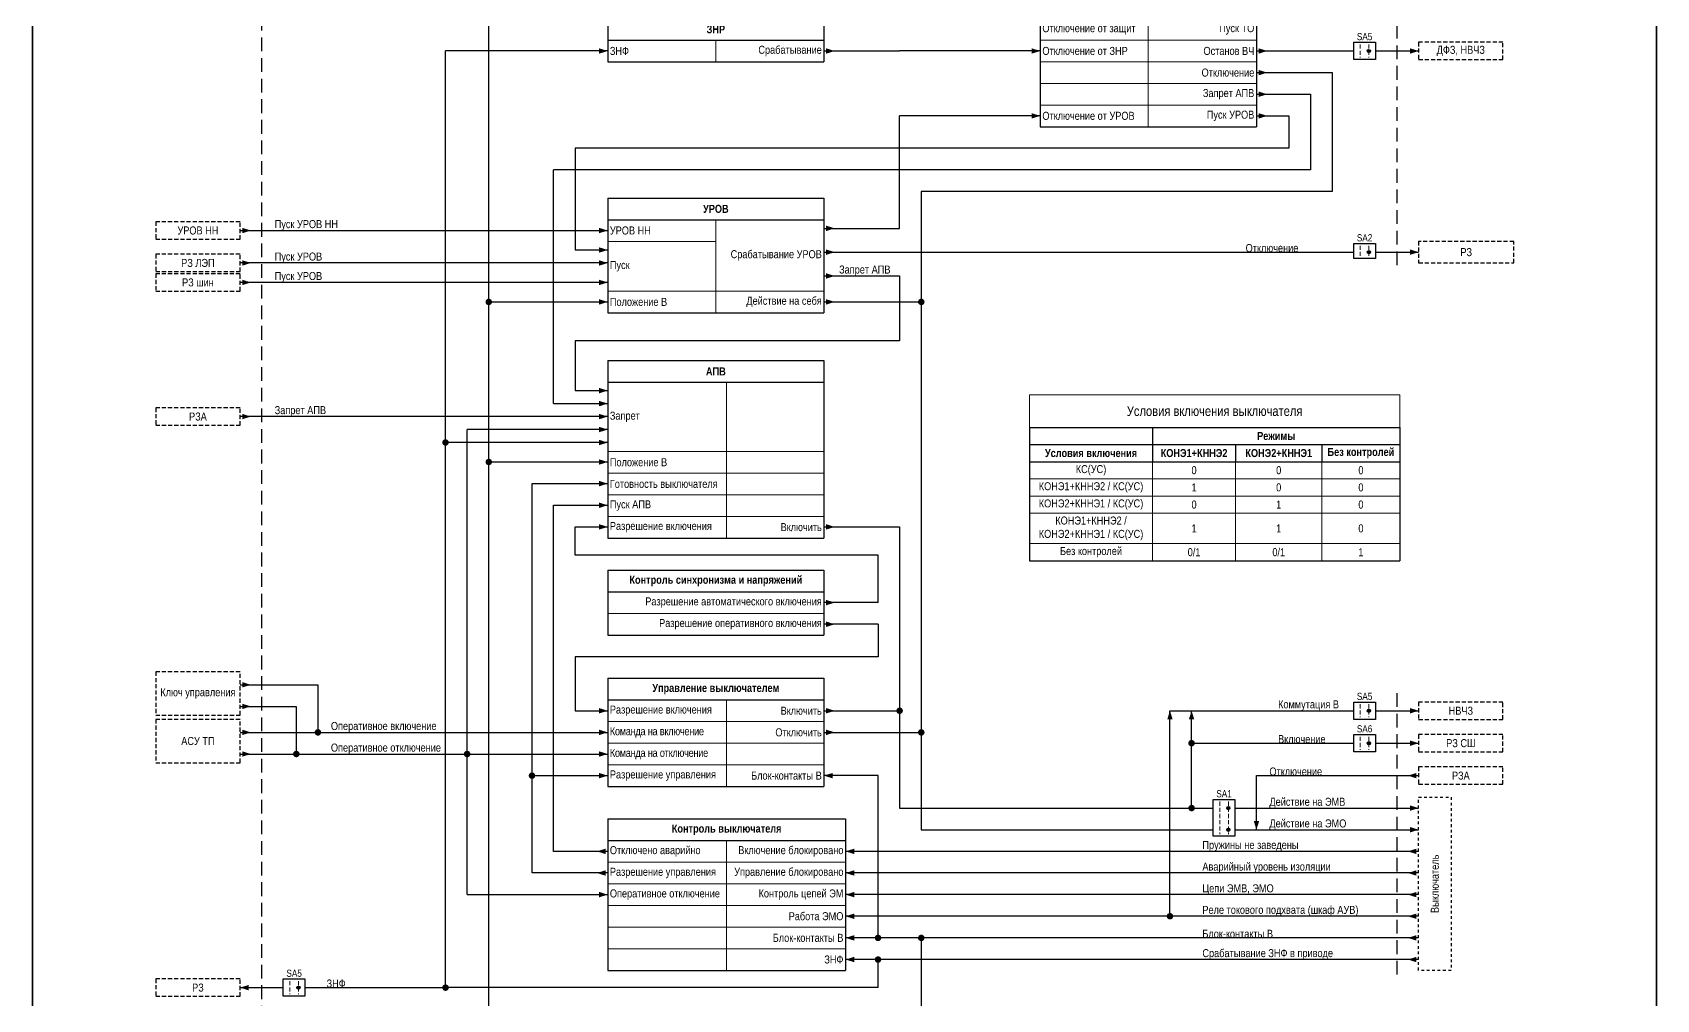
# Model space of a CAD drawing. Header units: millimetres. Extents: x -14593 to 14732, y -17400 to 5232.
# Drawn here: x 13694 to 14445, y -1313 to -866 of the extents above; entities that cross this region are included whole.
import ezdxf
from ezdxf.enums import TextEntityAlignment as Align

# ---------------------------------------------------------------- set-up
doc = ezdxf.new("R2010")
doc.units = ezdxf.units.MM
doc.linetypes.add('JIS_02_1.2', pattern=[2.5, 1.25, -1.25])
doc.linetypes.add('штриховая2', pattern=[9.525, 6.35, -3.175])
for name, color, linetype, lineweight in [('Основная', 7, 'Continuous', 30), ('Отключение_включение', 1, 'Continuous', 30), ('Тонкая', 7, 'Continuous', 18), ('Цепи внешние', 84, 'Continuous', 30), ('Цепи внутренние', 5, 'Continuous', 30), ('Штриховая', 7, 'штриховая2', 20)]:
    doc.layers.add(name, color=color, linetype=linetype, lineweight=lineweight)
doc.layers.add('Рамка', color=8, linetype='Continuous', lineweight=35, plot=False)
doc.styles.add('Narrow', font='ARIALN.TTF')
doc.styles.add('Табл дан', font='ARIALN.TTF')
doc.styles.add('Табл загол', font='ARIALNB.TTF')
doc.styles.add('Табл назв', font='ARIALN.TTF')

# ---------------------------------------------------------------- blocks, each defined once
blk = doc.blocks.new('*T176')
at = {"layer": 'Основная', "color": 0, "linetype": 'ByBlock', "lineweight": -2, "transparency": 16777216}
for p, q in [((0, 0), (110, 0)), ((0, 0), (0, -10)), ((110, 0), (110, -10))]:
    blk.add_line(p, q, dxfattribs=at)
at = {"layer": 'Основная', "color": 0, "linetype": 'ByBlock', "lineweight": 30, "transparency": 16777216}
for p, q in [((0, -10), (110, -10)), ((0, -10), (0, -70)), ((110, -10), (110, -70)), ((0, -70), (110, -70))]:
    blk.add_line(p, q, dxfattribs=at)
at = {"layer": 'Основная', "color": 0, "linetype": 'ByBlock', "lineweight": 18, "transparency": 16777216}
for p, q in [((55, -10), (55, -70)), ((0, -20), (110, -20)), ((0, -30), (110, -30)), ((0, -40), (110, -40)), ((0, -50), (110, -50)), ((0, -60), (110, -60))]:
    blk.add_line(p, q, dxfattribs=at)
at = {"layer": 'Основная', "color": 0, "transparency": 16777216, "char_height": 3.7}
for s, insert, width, attachment_point, style in [('Контроль выключателя', (55, -5), 107, 5, 'Табл загол'), ('Отключено аварийно', (1, -15), 53, 4, 'Табл дан'), ('Включение блокировано', (109, -15), 53, 6, 'Табл дан'), ('Управление блокировано', (109, -25), 53, 6, 'Табл дан'), ('Разрешение управления', (1, -25), 53, 4, 'Табл дан'), ('Оперативное отключение', (1, -35), 53, 4, 'Табл дан'), ('Контроль цепей ЭМ', (109, -35), 53, 6, 'Табл дан'), ('Работа ЭМО ', (109, -45), 53, 6, 'Табл дан'), ('Блок-контакты В', (109, -55), 53, 6, 'Табл дан'), ('ЗНФ', (109, -65), 53, 6, 'Табл дан')]:
    blk.add_mtext(s, dxfattribs=dict(at, insert=insert, width=width, attachment_point=attachment_point, style=style))
blk = doc.blocks.new('*T177')
at = {"layer": 'Основная', "color": 0, "linetype": 'ByBlock', "lineweight": -2, "transparency": 16777216}
for p, q in [((0, 0), (100, 0)), ((0, 0), (0, -10)), ((100, 0), (100, -10))]:
    blk.add_line(p, q, dxfattribs=at)
at = {"layer": 'Основная', "color": 0, "linetype": 'ByBlock', "lineweight": 30, "transparency": 16777216}
for p, q in [((0, -10), (100, -10)), ((0, -10), (0, -50)), ((100, -10), (100, -50)), ((0, -50), (100, -50))]:
    blk.add_line(p, q, dxfattribs=at)
at = {"layer": 'Основная', "color": 0, "linetype": 'ByBlock', "lineweight": 18, "transparency": 16777216}
for p, q in [((55, -10), (55, -50)), ((0, -20), (100, -20)), ((0, -30), (100, -30)), ((0, -40), (100, -40))]:
    blk.add_line(p, q, dxfattribs=at)
at = {"layer": 'Основная', "color": 0, "transparency": 16777216, "char_height": 3.7}
for s, insert, width, attachment_point, style in [('Управление выключателем', (50, -5), 97, 5, 'Табл загол'), ('Разрешение включения', (1, -15), 53, 4, 'Табл дан'), ('Включить', (99, -15), 43, 6, 'Табл дан'), ('{\\T0.95;Команда на включение}', (1, -25), 53, 4, 'Табл дан'), ('Отключить', (99, -25), 43, 6, 'Табл дан'), ('{\\T0.95;Команда на отключение}', (1, -35), 53, 4, 'Табл дан'), ('Разрешение управления', (1, -45), 53, 4, 'Табл дан'), ('Блок-контакты В', (99, -45), 43, 6, 'Табл дан')]:
    blk.add_mtext(s, dxfattribs=dict(at, insert=insert, width=width, attachment_point=attachment_point, style=style))
blk = doc.blocks.new('*T178')
at = {"layer": 'Основная', "color": 0, "linetype": 'ByBlock', "lineweight": -2, "transparency": 16777216}
for p, q in [((0, 0), (100, 0)), ((0, 0), (0, -10)), ((100, 0), (100, -10))]:
    blk.add_line(p, q, dxfattribs=at)
at = {"layer": 'Основная', "color": 0, "linetype": 'ByBlock', "lineweight": 30, "transparency": 16777216}
for p, q in [((0, -10), (100, -10)), ((0, -10), (0, -82)), ((100, -10), (100, -82)), ((0, -82), (100, -82))]:
    blk.add_line(p, q, dxfattribs=at)
at = {"layer": 'Основная', "color": 0, "linetype": 'ByBlock', "lineweight": 18, "transparency": 16777216}
for p, q in [((55, -10), (55, -82)), ((0, -42), (100, -42)), ((0, -52), (100, -52)), ((0, -62), (100, -62)), ((0, -72), (100, -72))]:
    blk.add_line(p, q, dxfattribs=at)
at = {"layer": 'Основная', "color": 0, "transparency": 16777216, "char_height": 3.7}
for s, insert, width, attachment_point, style in [('{\\C256;АПВ}', (50, -5), 97, 5, 'Табл загол'), ('Запрет', (1, -26), 53, 4, 'Табл дан'), ('Положение В', (1, -47), 53, 4, 'Табл дан'), ('Готовность выключателя', (1, -57), 53, 4, 'Табл дан'), ('Пуск АПВ', (1, -67), 53, 4, 'Табл дан'), ('Разрешение включения', (1, -77), 53, 4, 'Табл дан'), ('Включить', (99, -77), 43, 6, 'Табл дан')]:
    blk.add_mtext(s, dxfattribs=dict(at, insert=insert, width=width, attachment_point=attachment_point, style=style))
blk = doc.blocks.new('*T179')
at = {"layer": 'Основная', "color": 0, "linetype": 'ByBlock', "lineweight": -2, "transparency": 16777216}
for p, q in [((0, 0), (100, 0)), ((0, 0), (0, -10)), ((100, 0), (100, -10))]:
    blk.add_line(p, q, dxfattribs=at)
at = {"layer": 'Основная', "color": 0, "linetype": 'ByBlock', "lineweight": 30, "transparency": 16777216}
for p, q in [((0, -10), (100, -10)), ((0, -10), (0, -53)), ((100, -10), (100, -53)), ((0, -53), (100, -53))]:
    blk.add_line(p, q, dxfattribs=at)
at = {"layer": 'Основная', "color": 0, "linetype": 'ByBlock', "lineweight": 18, "transparency": 16777216}
for p, q in [((50, -10), (50, -53)), ((0, -20), (50, -20)), ((0, -43), (100, -43))]:
    blk.add_line(p, q, dxfattribs=at)
at = {"layer": 'Основная', "color": 0, "transparency": 16777216, "char_height": 3.7}
for s, insert, width, attachment_point, style in [('{\\C256;УРОВ}', (50, -5), 97, 5, 'Табл загол'), ('УРОВ НН', (1, -15), 48, 4, 'Табл дан'), ('{\\C256;Пуск}', (1, -31.5), 48, 4, 'Табл дан'), ('Срабатывание УРОВ', (99, -26.5), 48, 6, 'Табл дан'), ('Положение В', (1, -48), 48, 4, 'Табл дан'), ('Действие на себя', (99, -48), 48, 6, 'Табл дан')]:
    blk.add_mtext(s, dxfattribs=dict(at, insert=insert, width=width, attachment_point=attachment_point, style=style))
blk = doc.blocks.new('Point')
at = {"layer": 'Основная', "color": 0, "const_width": 1.5}
blk.add_lwpolyline([(-0.75, 0, 1), (0.75, 0, 1)], format="xyb", close=True, dxfattribs=at)
blk = doc.blocks.new('*T180')
at = {"layer": 'Defpoints', "color": 8, "linetype": 'ByBlock', "lineweight": 0, "transparency": 16777216}
for p, q in [((0, 0), (171.3, 0)), ((0, 0), (0, -15)), ((171.3, 0), (171.3, -15))]:
    blk.add_line(p, q, dxfattribs=at)
at = {"layer": 'Основная', "color": 0, "linetype": 'ByBlock', "lineweight": -2, "transparency": 16777216}
for p, q in [((0, -15), (171.3, -15)), ((0, -15), (0, -30.87)), ((57, -15), (57, -30.87)), ((171.3, -15), (171.3, -30.87)), ((0, -22.93), (171.3, -22.93)), ((95.3, -22.93), (95.3, -30.87)), ((135.3, -22.93), (135.3, -30.87))]:
    blk.add_line(p, q, dxfattribs=at)
at = {"layer": 'Основная', "color": 0, "linetype": 'ByBlock', "lineweight": 30, "transparency": 16777216}
for p, q in [((0, -30.87), (171.3, -30.87)), ((0, -30.87), (0, -76.69)), ((171.3, -30.87), (171.3, -76.69)), ((0, -76.69), (171.3, -76.69))]:
    blk.add_line(p, q, dxfattribs=at)
at = {"layer": 'Основная', "color": 0, "linetype": 'ByBlock', "lineweight": 18, "transparency": 16777216}
for p, q in [((57, -30.87), (57, -76.69)), ((95.3, -30.87), (95.3, -76.69)), ((135.3, -30.87), (135.3, -76.69)), ((0, -38.8), (171.3, -38.8)), ((0, -46.73), (171.3, -46.73)), ((0, -54.67), (171.3, -54.67)), ((0, -68.75), (171.3, -68.75))]:
    blk.add_line(p, q, dxfattribs=at)
at = {"layer": 'Основная', "color": 0, "transparency": 16777216, "attachment_point": 5}
for s, insert, char_height, width, style in [('Условия включения выключателя', (85.65, -7.5), 4.5, 168.3, 'Табл назв'), ('Режимы', (114.15, -18.97), 3.7, 111.3, 'Табл загол'), ('Условия включения', (28.5, -26.9), 3.7, 54, 'Табл загол'), ('КОНЭ1+КННЭ2', (76.15, -26.9), 3.7, 35.3, 'Табл загол'), ('КОНЭ2+КННЭ1', (115.3, -26.9), 3.7, 37, 'Табл загол'), ('{\\C256;Без контролей}', (153.3, -26.9), 3.7, 33, 'Табл загол'), ('КС(УС)', (28.5, -34.83), 3.7, 55, 'Табл дан'), ('0', (76.15, -34.83), 3.7, 36.3, 'Табл дан'), ('0', (115.3, -34.83), 3.7, 38, 'Табл дан'), ('0', (153.3, -34.83), 3.7, 34, 'Табл дан'), ('КОНЭ1+КННЭ2 / КС(УС)', (28.5, -42.77), 3.7, 55, 'Табл дан'), ('1', (76.15, -42.77), 3.7, 36.3, 'Табл дан'), ('0', (115.3, -42.77), 3.7, 38, 'Табл дан'), ('0', (153.3, -42.77), 3.7, 34, 'Табл дан'), ('КОНЭ2+КННЭ1 / КС(УС)', (28.5, -50.7), 3.7, 55, 'Табл дан'), ('0', (76.15, -50.7), 3.7, 36.3, 'Табл дан'), ('1', (115.3, -50.7), 3.7, 38, 'Табл дан'), ('0', (153.3, -50.7), 3.7, 34, 'Табл дан'), ('КОНЭ1+КННЭ2 / КОНЭ2+КННЭ1 / КС(УС)', (28.5, -61.71), 3.7, 55, 'Табл дан'), ('1', (76.15, -61.71), 3.7, 36.3, 'Табл дан'), ('1', (115.3, -61.71), 3.7, 38, 'Табл дан'), ('0', (153.3, -61.71), 3.7, 34, 'Табл дан'), ('Без контролей', (28.5, -72.72), 3.7, 55, 'Табл дан'), ('\\A1;{\\H1x;0/1}', (76.15, -72.72), 3.7, 36.3, 'Табл дан'), ('\\A1;{\\H1x;0/1}', (115.3, -72.72), 3.7, 38, 'Табл дан'), ('1', (153.3, -72.72), 3.7, 34, 'Табл дан')]:
    blk.add_mtext(s, dxfattribs=dict(at, insert=insert, char_height=char_height, width=width, style=style))
blk = doc.blocks.new('*T302')
at = {"layer": 'Основная', "color": 0, "linetype": 'ByBlock', "lineweight": -2, "transparency": 16777216}
for p, q in [((0, 0), (100, 0)), ((0, 0), (0, -10)), ((100, 0), (100, -10))]:
    blk.add_line(p, q, dxfattribs=at)
at = {"layer": 'Основная', "color": 0, "linetype": 'ByBlock', "lineweight": 30, "transparency": 16777216}
for p, q in [((0, -10), (100, -10)), ((0, -10), (0, -30)), ((100, -10), (100, -30)), ((0, -30), (100, -30))]:
    blk.add_line(p, q, dxfattribs=at)
at = {"layer": 'Основная', "color": 0, "linetype": 'ByBlock', "lineweight": 18, "transparency": 16777216}
blk.add_line((0, -20), (100, -20), dxfattribs=at)
at = {"layer": 'Основная', "color": 0, "transparency": 16777216, "char_height": 3.7}
for s, insert, width, attachment_point, style in [('{\\C256;Контроль синхронизма и напряжений}', (50, -5), 97, 5, 'Табл загол'), ('Разрешение автоматического включения', (99, -15), 98, 6, 'Табл дан'), ('Разрешение оперативного включения', (99, -25), 98, 6, 'Табл дан')]:
    blk.add_mtext(s, dxfattribs=dict(at, insert=insert, width=width, attachment_point=attachment_point, style=style))
blk = doc.blocks.new('*T309')
at = {"layer": 'Основная', "color": 0, "linetype": 'ByBlock', "lineweight": -2, "transparency": 16777216}
for p, q in [((0, 0), (100, 0)), ((0, 0), (0, -10)), ((100, 0), (100, -10))]:
    blk.add_line(p, q, dxfattribs=at)
at = {"layer": 'Основная', "color": 0, "linetype": 'ByBlock', "lineweight": 30, "transparency": 16777216}
for p, q in [((0, -10), (100, -10)), ((0, -10), (0, -20)), ((100, -10), (100, -20)), ((0, -20), (100, -20))]:
    blk.add_line(p, q, dxfattribs=at)
at = {"layer": 'Основная', "color": 0, "linetype": 'ByBlock', "lineweight": 18, "transparency": 16777216}
blk.add_line((50, -10), (50, -20), dxfattribs=at)
at = {"layer": 'Основная', "color": 0, "transparency": 16777216, "char_height": 3.7}
for s, insert, width, attachment_point, style in [('{\\C256;ЗНР}', (50, -5), 97, 5, 'Табл загол'), ('ЗНФ', (1, -15), 48, 4, 'Табл дан'), ('Срабатывание', (99, -15), 48, 6, 'Табл дан')]:
    blk.add_mtext(s, dxfattribs=dict(at, insert=insert, width=width, attachment_point=attachment_point, style=style))
blk = doc.blocks.new('*T310')
at = {"layer": 'Основная', "color": 0, "linetype": 'ByBlock', "lineweight": -2, "transparency": 16777216}
for p, q in [((0, 0), (100, 0)), ((0, 0), (0, -10)), ((100, 0), (100, -10))]:
    blk.add_line(p, q, dxfattribs=at)
at = {"layer": 'Основная', "color": 0, "linetype": 'ByBlock', "lineweight": 30, "transparency": 16777216}
for p, q in [((0, -10), (100, -10)), ((0, -10), (0, -70)), ((100, -10), (100, -70)), ((0, -70), (100, -70))]:
    blk.add_line(p, q, dxfattribs=at)
at = {"layer": 'Основная', "color": 0, "linetype": 'ByBlock', "lineweight": 18, "transparency": 16777216}
for p, q in [((50, -10), (50, -70)), ((0, -20), (100, -20)), ((0, -30), (100, -30)), ((0, -40), (100, -40)), ((0, -50), (100, -50)), ((0, -60), (100, -60))]:
    blk.add_line(p, q, dxfattribs=at)
at = {"layer": 'Основная', "color": 0, "transparency": 16777216, "char_height": 3.7}
for s, insert, width, attachment_point, style in [('{\\C256;Логика отключения}', (50, -5), 97, 5, 'Табл загол'), ('Телеотключение', (1, -15), 48, 4, 'Табл дан'), ('Пуск ТУ ОТФ', (99, -15), 48, 6, 'Табл дан'), ('{\\C256;Отключение от защит}', (1, -25), 48, 4, 'Табл дан'), ('Пуск ТО', (99, -25), 48, 6, 'Табл дан'), ('Отключение от ЗНР', (1, -35), 48, 4, 'Табл дан'), ('Останов ВЧ', (99, -35), 48, 6, 'Табл дан'), ('Отключение', (99, -45), 48, 6, 'Табл дан'), ('Запрет АПВ', (99, -55), 48, 6, 'Табл дан'), ('Отключение от УРОВ', (1, -65), 48, 4, 'Табл дан'), ('Пуск УРОВ', (99, -65), 48, 6, 'Табл дан')]:
    blk.add_mtext(s, dxfattribs=dict(at, insert=insert, width=width, attachment_point=attachment_point, style=style))

msp = doc.modelspace()

# ---------------------------------------------------------------- hatches: boundary and pattern name
at = {"layer": 'Тонкая', "lineweight": 25, "ltscale": 0.25}
h = msp.add_hatch(color=256, dxfattribs=at)
edge = h.paths.add_edge_path()
edge.add_arc((14312, -875), 0.75, 0, 360)
h = msp.add_hatch(color=256, dxfattribs=at)
edge = h.paths.add_edge_path()
edge.add_arc((14312, -968), 0.75, 0, 360)
h = msp.add_hatch(color=256, dxfattribs=at)
edge = h.paths.add_edge_path()
edge.add_arc((14312, -1180), 0.75, 0, 360)
h = msp.add_hatch(color=256, dxfattribs=at)
edge = h.paths.add_edge_path()
edge.add_arc((14312, -1195), 0.75, 0, 360)
h = msp.add_hatch(color=256, dxfattribs=at)
edge = h.paths.add_edge_path()
edge.add_arc((14247, -1225), 0.75, 0, 360)
h = msp.add_hatch(color=256, dxfattribs=at)
edge = h.paths.add_edge_path()
edge.add_arc((14247, -1235), 0.75, 0, 360)
h = msp.add_hatch(color=256, dxfattribs=at)
edge = h.paths.add_edge_path()
edge.add_arc((13817, -1308), 0.75, 0, 360)

# ---------------------------------------------------------------- linework, layer by layer
at = {"layer": 'Основная'}
for points in [[(14305, -871), (14315, -871), (14315, -879), (14305, -879)], [(14305, -964), (14315, -964), (14315, -971), (14305, -971)], [(14305, -1176), (14315, -1176), (14315, -1184), (14305, -1184)], [(14305, -1191), (14315, -1191), (14315, -1199), (14305, -1199)], [(14240, -1221), (14250, -1221), (14250, -1238), (14240, -1238)], [(13810, -1304), (13820, -1304), (13820, -1312), (13810, -1312)]]:
    msp.add_lwpolyline(points, close=True, dxfattribs=at)
at = {"layer": 'Отключение_включение', "ltscale": 0.3}
for points in [[(14065, -875, 0, 2.5, 0), (14061, -875, 0, 0, 0)], [(14160, -875, 0, 2.5, 0), (14156, -875, 0, 0, 0)], [(14265, -885, 0, 2.5, 0), (14261, -885, 0, 0, 0)], [(14065, -968, 0, 2.5, 0), (14061, -968, 0, 0, 0)], [(14335, -968, 0, 2.5, 0), (14331, -968, 0, 0, 0)], [(14065, -991, 0, 2.5, 0), (14061, -991, 0, 0, 0)], [(13960, -1050, 0, 2.5, 0), (13956, -1050, 0, 0, 0)], [(14065, -1095, 0, 2.5, 0), (14061, -1095, 0, 0, 0)], [(13795, -1168, 0, 2.5, 0), (13791, -1168, 0, 0, 0)], [(13795, -1178, 0, 2.5, 0), (13791, -1178, 0, 0, 0)], [(14065, -1180, 0, 2.5, 0), (14061, -1180, 0, 0, 0)], [(13795, -1190, 0, 2.5, 0), (13791, -1190, 0, 0, 0)], [(13960, -1190, 0, 2.5, 0), (13956, -1190, 0, 0, 0)], [(14065, -1190, 0, 2.5, 0), (14061, -1190, 0, 0, 0)], [(13795, -1200, 0, 2.5, 0), (13791, -1200, 0, 0, 0)], [(13960, -1200, 0, 2.5, 0), (13956, -1200, 0, 0, 0)], [(14330, -1210, 0, 2.5, 0), (14334, -1210, 0, 0, 0)], [(14335, -1225, 0, 2.5, 0), (14331, -1225, 0, 0, 0)], [(14260, -1235, 0, 2.5, 0), (14260, -1231, 0, 0, 0)], [(14335, -1235, 0, 2.5, 0), (14331, -1235, 0, 0, 0)], [(13960, -1265, 0, 2.5, 0), (13956, -1265, 0, 0, 0)]]:
    msp.add_lwpolyline(points, format="xyseb", dxfattribs=at)
for points in [[(14060, -875), (14095, -875)], [(14160, -875), (14095, -875)], [(14260, -885), (14295, -885)], [(14060, -968), (14305, -968)], [(14315, -968), (14335, -968)], [(14060, -991), (14105, -991)], [(13895, -1265), (13895, -1050)], [(13960, -1050), (13895, -1050)], [(14060, -1095), (14095, -1095)], [(14095, -1095), (14095, -1225)], [(14060, -1180), (14095, -1180)], [(14060, -1190), (14105, -1190)], [(13790, -1200), (13960, -1200)], [(14260, -1235), (14260, -1210)], [(14095, -1225), (14240, -1225)], [(14250, -1225), (14335, -1225)], [(14105, -1235), (14240, -1235)], [(14250, -1235), (14335, -1235)]]:
    msp.add_lwpolyline(points, dxfattribs=at)
at = {"layer": 'Отключение_включение'}
for points in [[(14295, -885), (14295, -940)], [(14105, -940), (14105, -1235)], [(14295, -940), (14105, -940)], [(13790, -1168), (13826, -1168), (13826, -1190)], [(13790, -1178), (13816, -1178), (13816, -1200)], [(13790, -1190), (13960, -1190)], [(14260, -1210), (14335, -1210)], [(13895, -1265), (13960, -1265)]]:
    msp.add_lwpolyline(points, dxfattribs=at)
at = {"layer": 'Рамка', "color": 1}
msp.add_lwpolyline([(13694, -205), (14445, -205), (14445, -1555), (13694, -1555)], close=True, dxfattribs=at)
at = {"layer": 'Тонкая', "lineweight": 25, "ltscale": 0.25}
for centre in [(14312, -875), (14312, -968), (14312, -1180), (14312, -1195), (14247, -1225), (14247, -1235), (13817, -1308)]:
    msp.add_circle(centre, 0.75, dxfattribs=at)
at = {"layer": 'Цепи внешние', "linetype": 'штриховая2', "ltscale": 0.3}
for points in [[(14374, -871), (14335, -871), (14335, -879), (14374, -879)], [(13790, -954), (13751, -954), (13751, -962), (13790, -962)], [(14379, -963), (14335, -963), (14335, -973), (14379, -973)], [(13790, -969), (13751, -969), (13751, -977), (13790, -977)], [(13790, -978), (13751, -978), (13751, -986), (13790, -986)], [(13790, -1040), (13751, -1040), (13751, -1048), (13790, -1048)], [(13790, -1162), (13751, -1162), (13751, -1182), (13790, -1182)], [(14374, -1176), (14335, -1176), (14335, -1184), (14374, -1184)], [(13790, -1184), (13751, -1184), (13751, -1204), (13790, -1204)], [(14374, -1191), (14335, -1191), (14335, -1199), (14374, -1199)], [(14374, -1206), (14335, -1206), (14335, -1214), (14374, -1214)], [(13790, -1304), (13751, -1304), (13751, -1312), (13790, -1312)]]:
    msp.add_lwpolyline(points, close=True, dxfattribs=at)
at = {"layer": 'Цепи внешние'}
for points in [[(13885, -1308), (13885, -875)], [(14315, -875), (14335, -875)], [(13790, -958), (13960, -958)], [(14315, -1180), (14335, -1180)], [(14085, -1210), (14060, -1210)], [(14085, -1285), (14085, -1210)], [(14105, -1285), (14105, -1387)], [(14335, -1295), (14070, -1295)], [(14085, -1308), (14085, -1295)]]:
    msp.add_lwpolyline(points, dxfattribs=at)
at = {"layer": 'Цепи внешние', "ltscale": 0.3}
for points in [[(13960, -875), (13885, -875)], [(13960, -973), (13790, -973)], [(13960, -982), (13790, -982)], [(13960, -1044), (13790, -1044)], [(13960, -1056), (13885, -1056)], [(14315, -1195), (14335, -1195)], [(14335, -1245), (14070, -1245)], [(14335, -1255), (14070, -1255)], [(14335, -1265), (14335, -1265), (14335, -1265), (14070, -1265)], [(14335, -1275), (14335, -1275), (14335, -1275), (14070, -1275)], [(14335, -1285), (14335, -1285), (14335, -1285), (14070, -1285)], [(14325, -1285), (14325, -1285), (14325, -1285), (14070, -1285)], [(13790, -1308), (13810, -1308)], [(13820, -1308), (13885, -1308)], [(14085, -1308), (13885, -1308)]]:
    msp.add_lwpolyline(points, dxfattribs=at)
for points in [[(13960, -875, 0, 2.5, 0), (13956, -875, 0, 0, 0)], [(14335, -875, 0, 2.5, 0), (14331, -875, 0, 0, 0)], [(13795, -958, 0, 2.5, 0), (13791, -958, 0, 0, 0)], [(13960, -958, 0, 2.5, 0), (13956, -958, 0, 0, 0)], [(13795, -973, 0, 2.5, 0), (13791, -973, 0, 0, 0)], [(13960, -973, 0, 2.5, 0), (13956, -973, 0, 0, 0)], [(13795, -982, 0, 2.5, 0), (13791, -982, 0, 0, 0)], [(13960, -982, 0, 2.5, 0), (13956, -982, 0, 0, 0)], [(13795, -1044, 0, 2.5, 0), (13791, -1044, 0, 0, 0)], [(13960, -1044, 0, 2.5, 0), (13956, -1044, 0, 0, 0)], [(13960, -1056, 0, 2.5, 0), (13956, -1056, 0, 0, 0)], [(14335, -1180, 0, 2.5, 0), (14331, -1180, 0, 0, 0)], [(14335, -1195, 0, 2.5, 0), (14331, -1195, 0, 0, 0)], [(14060, -1210, 0, 2.5, 0), (14064, -1210, 0, 0, 0)], [(14070, -1245, 0, 2.5, 0), (14074, -1245, 0, 0, 0)], [(14330, -1245, 0, 2.5, 0), (14334, -1245, 0, 0, 0)], [(14070, -1255, 0, 2.5, 0), (14074, -1255, 0, 0, 0)], [(14330, -1255, 0, 2.5, 0), (14334, -1255, 0, 0, 0)], [(14070, -1265, 0, 2.5, 0), (14074, -1265, 0, 0, 0)], [(14330, -1265, 0, 2.5, 0), (14334, -1265, 0, 0, 0)], [(14070, -1275, 0, 2.5, 0), (14074, -1275, 0, 0, 0)], [(14330, -1275, 0, 2.5, 0), (14334, -1275, 0, 0, 0)], [(14070, -1285, 0, 2.5, 0), (14074, -1285, 0, 0, 0)], [(14330, -1285, 0, 2.5, 0), (14334, -1285, 0, 0, 0)], [(14070, -1295, 0, 2.5, 0), (14074, -1295, 0, 0, 0)], [(14330, -1295, 0, 2.5, 0), (14334, -1295, 0, 0, 0)], [(13790, -1308, 0, 2.5, 0), (13794, -1308, 0, 0, 0)]]:
    msp.add_lwpolyline(points, format="xyseb", dxfattribs=at)
at = {"layer": 'Цепи внешние', "linetype": 'JIS_02_1.2'}
msp.add_lwpolyline([(14335, -1220), (14350, -1220), (14350, -1300), (14335, -1300)], close=True, dxfattribs=at)
at = {"layer": 'Цепи внутренние'}
for p, q in [((14085, -1130), (14060, -1130)), ((14085, -1140), (14060, -1140))]:
    msp.add_line(p, q, dxfattribs=at)
at = {"layer": 'Цепи внутренние', "linetype": 'штриховая2'}
for points in [[(13800, -1399), (13800, -492)], [(14325, -974), (14325, -791)], [(14325, -1302), (14325, -1170)]]:
    msp.add_lwpolyline(points, dxfattribs=at)
at = {"layer": 'Цепи внутренние', "ltscale": 0.3}
for points in [[(13905, -1334), (13905, -845)], [(14260, -875), (14305, -875)], [(14260, -895), (14285, -895)], [(14260, -905), (14275, -905)], [(14060, -979), (14095, -979)], [(13925, -1255), (13925, -1075)], [(13935, -1245), (13935, -1085)], [(14230, -1225), (14230, -1180)], [(14230, -1195), (14305, -1195)], [(13925, -1210), (13960, -1210)], [(13960, -1245), (13935, -1245)], [(13960, -1255), (13925, -1255)]]:
    msp.add_lwpolyline(points, dxfattribs=at)
for points in [[(14265, -875, 0, 2.5, 0), (14261, -875, 0, 0, 0)], [(14265, -895, 0, 2.5, 0), (14261, -895, 0, 0, 0)], [(14160, -905, 0, 2.5, 0), (14156, -905, 0, 0, 0)], [(14265, -905, 0, 2.5, 0), (14261, -905, 0, 0, 0)], [(14065, -957, 0, 2.5, 0), (14061, -957, 0, 0, 0)], [(13960, -967, 0, 2.5, 0), (13956, -967, 0, 0, 0)], [(14065, -979, 0, 2.5, 0), (14061, -979, 0, 0, 0)], [(13960, -991, 0, 2.5, 0), (13956, -991, 0, 0, 0)], [(13960, -1032, 0, 2.5, 0), (13956, -1032, 0, 0, 0)], [(13960, -1038, 0, 2.5, 0), (13956, -1038, 0, 0, 0)], [(13960, -1065, 0, 2.5, 0), (13956, -1065, 0, 0, 0)], [(13960, -1075, 0, 2.5, 0), (13956, -1075, 0, 0, 0)], [(13960, -1085, 0, 2.5, 0), (13956, -1085, 0, 0, 0)], [(13960, -1095, 0, 2.5, 0), (13956, -1095, 0, 0, 0)], [(14065, -1130, 0, 2.5, 0), (14061, -1130, 0, 0, 0)], [(14065, -1140, 0, 2.5, 0), (14061, -1140, 0, 0, 0)], [(13960, -1180, 0, 2.5, 0), (13956, -1180, 0, 0, 0)], [(14220, -1180, 0, 2.5, 0), (14220, -1184, 0, 0, 0)], [(14230, -1180, 0, 2.5, 0), (14230, -1184, 0, 0, 0)], [(13960, -1210, 0, 2.5, 0), (13956, -1210, 0, 0, 0)], [(13955, -1245, 0, 2.5, 0), (13959, -1245, 0, 0, 0)], [(13955, -1255, 0, 2.5, 0), (13959, -1255, 0, 0, 0)]]:
    msp.add_lwpolyline(points, format="xyseb", dxfattribs=at)
at = {"layer": 'Цепи внутренние'}
for points in [[(14285, -895), (14285, -930)], [(14095, -957), (14095, -905)], [(14160, -905), (14095, -905)], [(14275, -905), (14275, -920)], [(14275, -920), (13945, -920)], [(13945, -920), (13945, -967)], [(14285, -930), (13935, -930)], [(13935, -1038), (13935, -930)], [(14060, -957), (14095, -957)], [(13945, -967), (13960, -967)], [(14095, -979), (14095, -1009)], [(13905, -991), (13960, -991)], [(13945, -1009), (13945, -1032)], [(14095, -1009), (13945, -1009)], [(13945, -1032), (13960, -1032)], [(13935, -1038), (13960, -1038)], [(13905, -1065), (13960, -1065)], [(13925, -1075), (13960, -1075)], [(13935, -1085), (13960, -1085)], [(13945, -1108), (13945, -1095)], [(13945, -1095), (13960, -1095)], [(14085, -1108), (13945, -1108)], [(14085, -1130), (14085, -1108)], [(14085, -1140), (14085, -1155)], [(14085, -1155), (13945, -1155)], [(13945, -1155), (13945, -1180)], [(13945, -1180), (13960, -1180)], [(14220, -1275), (14220, -1180)], [(14220, -1180), (14305, -1180)]]:
    msp.add_lwpolyline(points, dxfattribs=at)
at = {"layer": 'Штриховая', "ltscale": 0.3}
for p, q in [((14308, -872), (14308, -878)), ((14312, -872), (14312, -878)), ((14308, -965), (14308, -970)), ((14312, -965), (14312, -970)), ((14308, -1177), (14308, -1183)), ((14312, -1177), (14312, -1183)), ((14308, -1192), (14308, -1198)), ((14312, -1192), (14312, -1198)), ((14243, -1222), (14243, -1237)), ((14247, -1222), (14247, -1237)), ((13813, -1305), (13813, -1311)), ((13817, -1305), (13817, -1311))]:
    msp.add_line(p, q, dxfattribs=at)

# ---------------------------------------------------------------- block references
for name, p in [('*T310', (14160, -840)), ('*T309', (13960, -860)), ('*T179', (13960, -943)), ('*T178', (13960, -1018.14)), ('*T180', (14155, -1034)), ('*T302', (13959.99, -1115)), ('*T177', (13960, -1165)), ('*T176', (13960, -1230))]:
    msp.add_blockref(name, p)
at = {"layer": 'Отключение_включение'}
for p in [(14105, -991), (14095, -1180), (13826, -1190), (14105, -1190), (13816, -1200), (13895, -1200)]:
    msp.add_blockref('Point', p, dxfattribs=at)
at = {"layer": 'Цепи внешние'}
for p in [(13885, -1056), (14085, -1285), (14105, -1285), (14085, -1295), (13885, -1308)]:
    msp.add_blockref('Point', p, dxfattribs=at)
at = {"layer": 'Цепи внутренние'}
for p in [(13905, -991), (13905, -1065), (14230, -1195), (13925, -1210), (14230, -1225), (14220, -1275)]:
    msp.add_blockref('Point', p, dxfattribs=at)

# ---------------------------------------------------------------- texts
at = {"layer": 'Основная', "style": 'Narrow'}
for s, p in [('SA5', (14310, -870)), ('SA2', (14310, -963)), ('SA5', (14310, -1175)), ('SA6', (14310, -1190)), ('SA1', (14245, -1220)), ('SA5', (13815, -1303))]:
    msp.add_text(s, height=3.3, dxfattribs=at).set_placement(p, align=Align.CENTER)
at = {"layer": 'Основная', "char_height": 3.7, "style": 'Narrow'}
for s, insert, width, attachment_point in [('ДФЗ, НВЧЗ', (14354.5, -875), 39, 5), ('Пуск УРОВ НН', (13806, -958), 79, 7), ('УРОВ НН', (13770.5, -958), 39, 5), ('Пуск УРОВ ', (13806, -973), 39, 7), ('Отключение', (14255, -968), 233, 7), ('РЗ', (14357, -968), 44, 5), ('РЗ ЛЭП', (13770.5, -973), 39, 5), ('Запрет АПВ', (14067, -979), 109.4917, 7), ('РЗ шин', (13770.5, -982), 39, 5), ('Пуск УРОВ ', (13806, -982), 39, 7), ('РЗА', (13770.5, -1044), 39, 5), ('Запрет АПВ', (13806, -1044), 39, 7), ('Ключ управления', (13770.5, -1172), 39, 5), ('Коммутация В', (14270, -1180), 79, 7), ('НВЧЗ', (14354.5, -1180), 39, 5), ('Оперативное включение', (13832, -1190), 62, 7), ('АСУ ТП', (13770.5, -1194), 39, 5), ('Включение  ', (14270, -1195), 79, 7), ('РЗ СШ', (14354.5, -1195), 39, 5), ('Оперативное отключение', (13832, -1200), 62, 7), ('Отключение', (14266, -1210), 35.5953, 7), ('РЗА', (14354.5, -1210), 39, 5), ('{\\C0;Действие на ЭМВ}', (14266, -1225), 39, 7), ('{\\C0;Действие на ЭМО}', (14266, -1235), 43.2754, 7), ('{\\C0;Пружины не заведены}', (14235, -1245), 80, 7), ('{\\C0;Аварийный уровень изоляции}', (14235, -1255), 80, 7), ('{\\C0;Цепи ЭМВ, ЭМО}', (14235, -1265), 43.2754, 7), ('{\\C0;Реле токового подхвата (шкаф АУВ)}', (14235, -1275), 75, 7), ('{\\C0;Блок-контакты В}', (14235, -1285), 43.2754, 7), ('{\\C0;Срабатывание ЗНФ в приводе}', (14235, -1295), 72, 7), ('РЗ', (13770.5, -1308), 39, 5), ('{\\C0;ЗНФ}', (13830, -1308), 62, 7)]:
    msp.add_mtext(s, dxfattribs=dict(at, insert=insert, width=width, attachment_point=attachment_point))
at = {"layer": 'Основная', "insert": (14342.5, -1260), "char_height": 3.7, "width": 80, "attachment_point": 5, "rotation": 90, "style": 'Narrow'}
msp.add_mtext('{\\C0;Выключатель}', dxfattribs=at)

doc.saveas('drawing.dxf')
